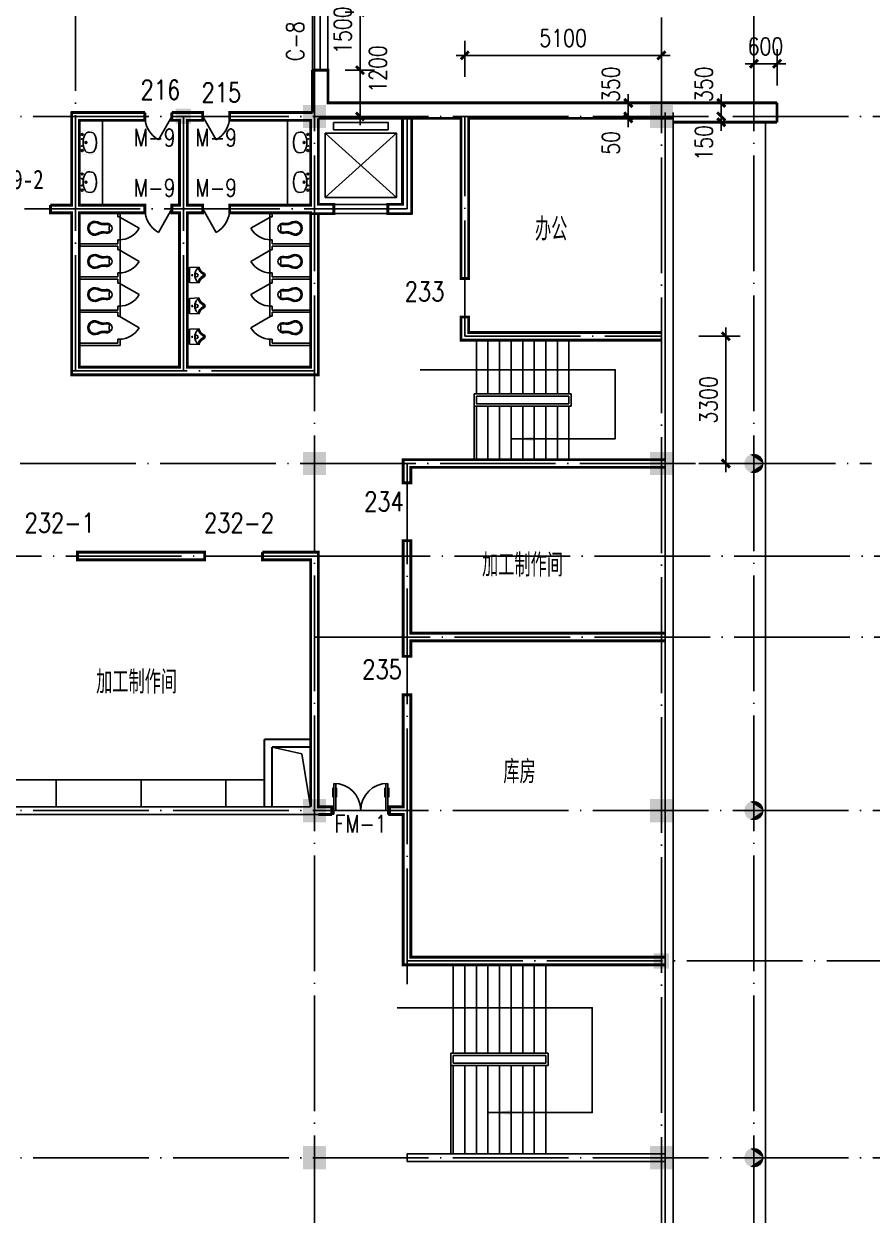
# Model space of a CAD drawing. Extents: x -55219 to 470149, y 494712 to 780039.
# Drawn here: x 153670 to 175677, y 633442 to 664334 of the extents above; entities that cross this region are included whole.
import ezdxf
from ezdxf.enums import TextEntityAlignment as Align

# ---------------------------------------------------------------- set-up
doc = ezdxf.new("R2010")
doc.units = 0
doc.header["$LTSCALE"] = 1500
doc.header["$MEASUREMENT"] = 0
doc.linetypes.add('DOTE', pattern=[2.42, 2, -0.2, 0.02, -0.2])
doc.layers.get('0').update_dxf_attribs({"linetype": 'CONTINUOUS'})
doc.layers.get('DEFPOINTS').update_dxf_attribs({"linetype": 'CONTINUOUS'})
for name, color, linetype in [('COLUMN', 7, 'CONTINUOUS'), ('DOTE', 1, 'DOTE'), ('LVTRY', 6, 'CONTINUOUS'), ('MC', 4, 'CONTINUOUS'), ('PUB_DIM', 3, 'CONTINUOUS'), ('PUB_TEXT', 7, 'CONTINUOUS'), ('PUB_WALL', 255, 'CONTINUOUS'), ('STAIR', 2, 'CONTINUOUS'), ('WALL', 255, 'CONTINUOUS'), ('WINDOW', 2, 'CONTINUOUS'), ('WINDOW_TEXT', 7, 'CONTINUOUS')]:
    doc.layers.add(name, color=color, linetype=linetype)
doc.styles.add('_HZTXT', font='txt.shx', dxfattribs={"width": 0.8, "bigfont": 'hztxt.shx'})
doc.styles.add('_SIMPLEX', font='SIMPLEX.shx', dxfattribs={"width": 0.6})
doc.styles.add('DIM_FONT', font='SIMPLEX.shx', dxfattribs={"width": 0.8})
doc.styles.add('SIMPLEX', font='SIMPLEX.SHX')
doc.dimstyles.new('AXIS150', dxfattribs={"dimscale": 1.5, "dimtxt": 300, "dimasz": 1, "dimexe": 250, "dimexo": 300, "dimgap": 150, "dimtad": 1, "dimdec": 0, "dimzin": 0, "dimdsep": 46, "dimtxsty": 'DIM_FONT', "dimblk": '_DIMX', "dimcen": 0.09, "dimse1": 1, "dimse2": 1, "dimclrt": 7, "dimadec": 0, "dimazin": 0, "dimtfac": 1, "dimtdec": 0, "dimtix": 1, "dimtmove": 2, "dimatfit": 3, "dimldrblk": '_DIMX', "dimfxl": 1, "dimtolj": 1, "dimtzin": 0, "dimarcsym": 0})
doc.dimstyles.new('DIMA150', dxfattribs={"dimscale": 1.5, "dimtxt": 300, "dimasz": 1, "dimexe": 250, "dimexo": 300, "dimgap": 150, "dimtad": 1, "dimdec": 0, "dimzin": 0, "dimdsep": 46, "dimtxsty": 'DIM_FONT', "dimblk": '_DIMX', "dimcen": 0.09, "dimse1": 1, "dimclrt": 7, "dimadec": 0, "dimazin": 0, "dimtfac": 1, "dimtdec": 0, "dimtix": 1, "dimtmove": 2, "dimatfit": 3, "dimldrblk": '_DIMX', "dimfxl": 1, "dimtolj": 1, "dimtzin": 0, "dimarcsym": 0})
doc.dimstyles.new('DIMN150', dxfattribs={"dimscale": 1.5, "dimtxt": 300, "dimasz": 1, "dimexe": 250, "dimexo": 300, "dimgap": 150, "dimtad": 1, "dimdec": 0, "dimzin": 0, "dimdsep": 46, "dimtxsty": 'DIM_FONT', "dimblk": '_DIMX', "dimcen": 0.09, "dimclrt": 7, "dimadec": 0, "dimazin": 0, "dimtfac": 1, "dimtdec": 0, "dimtix": 1, "dimtmove": 2, "dimatfit": 3, "dimldrblk": '_DIMX', "dimfxl": 1, "dimtolj": 1, "dimtzin": 0, "dimarcsym": 0})

# ---------------------------------------------------------------- blocks, each defined once
blk = doc.blocks.new('_WBLK')
for p, q in [((-0.5, 0.5), (0.5, 0.5)), ((-0.5, 0), (0.5, 0)), ((-0.5, -0.5), (0.5, -0.5))]:
    blk.add_line(p, q)
at = {"layer": 'WINDOW_TEXT', "style": 'SIMPLEX', "flags": 9}
blk.add_attdef('A', text='', height=1, dxfattribs=at).set_placement((0, 1.5), align=Align.MIDDLE)
blk = doc.blocks.new('_FZH')
blk.add_solid([(0.5, 0.5), (0.5, -0.5), (-0.5, 0.5), (-0.5, -0.5)])
blk = doc.blocks.new('_ARROW')
blk.add_solid([(0, 0), (-1, 0.1), (-1, -0.1)])
blk = doc.blocks.new('_YZH')
for points in [[(-0.466, 0.193), (0.5, 0), (-0.5, 0), (-0.466, -0.193)], [(-0.193, 0.466), (0.5, 0), (-0.357, 0.357), (-0.466, 0.193)], [(0.193, 0.466), (0.5, 0), (0, 0.505), (-0.193, 0.466)], [(0.466, 0.193), (0.5, 0), (0.357, 0.357), (0.193, 0.466)], [(-0.466, -0.193), (0.5, 0), (-0.357, -0.357), (-0.193, -0.466)], [(-0.193, -0.466), (0.5, 0), (0, -0.505), (0.193, -0.466)], [(0.193, -0.466), (0.5, 0), (0.357, -0.357), (0.466, -0.193)]]:
    blk.add_solid(points)
blk = doc.blocks.new('_DIMX')
blk.add_line((-150, 0), (150, 0))
at = {"const_width": 50}
blk.add_lwpolyline([(-70, -70), (70, 70)], dxfattribs=at)
blk = doc.blocks.new('*D271')
at = {"color": 0, "linetype": 'ByBlock'}
for p, q in [((165110, 662959), (165110, 663891)), ((170210, 662909), (170210, 663891)), ((165112, 663516), (170209, 663516))]:
    blk.add_line(p, q, dxfattribs=at)
at = {"layer": 'DEFPOINTS', "color": 0, "linetype": 'ByBlock'}
for p in [(170210, 663516), (165110, 662509), (170210, 662459)]:
    blk.add_point(p, dxfattribs=at)
at = {"color": 0, "linetype": 'ByBlock', "xscale": 1.5, "yscale": 1.5, "zscale": 1.5, "rotation": 180}
blk.add_blockref('_DIMX', (165110, 663516), dxfattribs=at)
at = {"color": 0, "linetype": 'ByBlock', "xscale": 1.5, "yscale": 1.5, "zscale": 1.5}
blk.add_blockref('_DIMX', (170210, 663516), dxfattribs=at)
at = {"color": 7, "linetype": 'ByBlock', "insert": (167660, 663966), "char_height": 450, "attachment_point": 5, "style": 'DIM_FONT'}
blk.add_mtext('\\A1;5100', dxfattribs=at)
blk = doc.blocks.new('*D272')
at = {"color": 0, "linetype": 'ByBlock'}
for p, q in [((171178, 656233), (172256, 656233)), ((171881, 656231), (171881, 652934)), ((171178, 652933), (172256, 652933))]:
    blk.add_line(p, q, dxfattribs=at)
at = {"layer": 'DEFPOINTS', "color": 0, "linetype": 'ByBlock'}
for p in [(170728, 656233), (170728, 652933), (171881, 652933)]:
    blk.add_point(p, dxfattribs=at)
at = {"color": 0, "linetype": 'ByBlock', "xscale": 1.5, "yscale": 1.5, "zscale": 1.5}
for p, rotation in [((171881, 656233), 90), ((171881, 652933), 270)]:
    blk.add_blockref('_DIMX', p, dxfattribs=dict(at, rotation=rotation))
at = {"color": 7, "linetype": 'ByBlock', "insert": (171431, 654583), "char_height": 450, "attachment_point": 5, "rotation": 90, "style": 'DIM_FONT'}
blk.add_mtext('\\A1;3300', dxfattribs=at)
blk = doc.blocks.new('M_E11')
for p, q in [((-280, -10), (-280, 0)), ((280, 0), (280, -10)), ((-251, -189), (-251, -186)), ((-248, -183), (-250, -185))]:
    blk.add_line(p, q)
at = {"const_width": 1.5}
for points in [[(-280, 0), (280, 0)], [(-326, -200), (-280, -5)], [(326, -204), (280, -5)]]:
    blk.add_lwpolyline(points, dxfattribs=at)
for points in [[(-326, -200, 0.008223), (-326, -204, 0.149285)], [(-326, -266, 0.149285), (-304, -337, 0.107079), (-231, -408, 0.075625), (-131, -450, 0.062436), (-1, -467, 0.062436), (130, -452, 0.075625), (230, -410, 0.107079), (304, -339, 0.149285), (326, -268, 0.005205), (326, -266, 0.086596)]]:
    blk.add_lwpolyline(points, format="xyb", dxfattribs=at)
at = {"const_width": 1.5, "flags": 128}
for points in [[(-326, -204), (-326, -268)], [(326, -204), (326, -268)]]:
    blk.add_lwpolyline(points, dxfattribs=at)
at = {"flags": 128}
for points in [[(-253, -188, 0.172546), (-250, -358, 0.726395)], [(253, -188, -0.172546), (250, -358, -0.726395)]]:
    blk.add_lwpolyline(points, format="xyb", dxfattribs=at)
for points in [[(253, -188, 0.098208), (193, -141, 0.066287), (110, -111, 0.052428), (0, -100, 0.052428), (-110, -111, 0.066287), (-193, -141, 0.093876), (-251, -186, 0.171377)], [(-250, -358, 0.091341), (-193, -401, 0.066287), (-110, -431, 0.052428), (0, -442, 0.052428), (110, -431, 0.066287), (193, -401, 0.091756), (250, -358, 0.171377)]]:
    blk.add_lwpolyline(points, format="xyb")
for centre, radius in [((-210, -75), 24), ((-210, -75), 24), ((-210, -75), 24), ((-90, -65), 10), ((0, -170), 25), ((0, -170), 15), ((90, -65), 10), ((210, -75), 24)]:
    blk.add_circle(centre, radius)
blk.add_arc((-250, -186), 1, 131.3224, 180)
at = {"width": 0.8, "flags": 9}
for tag in ['XSIZE', 'YSIZE']:
    blk.add_attdef(tag, (0, 0), '', height=0.5, dxfattribs=at)
blk = doc.blocks.new('P_WCFL01')
blk.add_lwpolyline([(128, -476, -0.181036), (163, -256, 1.566077), (-163, -256, -0.181036), (-128, -476, 1.18639)], format="xyb", close=True)
for points in [[(99, -482, -0.179698), (137, -242, 1.55292), (-137, -242, -0.179698), (-99, -482, 0.263172), (-65, -574, -0.179698)], [(65, -574, 0.263172), (99, -482, -0.179698)]]:
    blk.add_lwpolyline(points, format="xyb")
blk.add_arc((0, -659), 107, 52.646, 127.354)
blk = doc.blocks.new('M_A1SFU')
blk.add_line((-0.5, 0), (0, -0.866))
blk.add_arc((-0.5, 0), 1, 300, 0)
blk = doc.blocks.new('M_E8')
for p, q in [((-204, -257), (-194, -2)), ((-194, -2), (196, -2)), ((206, -257), (196, -2))]:
    blk.add_line(p, q)
at = {"const_width": 1.5}
for points in [[(-196, 0), (196, 0), (206, -257, -4.356259)], [(-194, -2), (-204, -257, 0.758087)]]:
    blk.add_lwpolyline(points, format="xyb", dxfattribs=at)
for points in [[(-204, -257), (-194, -258), (-194, -258), (-183, -260), (-175, -261), (-165, -264), (-156, -268), (-147, -271), (-138, -275), (-128, -281), (-119, -287), (-109, -295), (-102, -300), (-94, -308), (-86, -316), (-79, -324), (-74, -332), (-68, -340), (-62, -348), (-58, -356), (-54, -366), (-50, -374), (-43, -383), (-36, -389), (-30, -392), (-23, -395), (-17, -398), (-9, -399), (0, -399), (13, -398), (23, -395), (29, -392), (35, -389), (43, -385), (49, -380), (54, -374), (58, -366), (62, -357), (65, -347), (71, -340), (75, -332), (80, -325), (85, -319), (91, -313), (95, -308), (100, -302), (106, -295), (113, -290), (119, -285), (126, -280), (132, -277), (139, -273), (145, -271), (154, -268), (162, -264), (173, -261), (183, -259), (191, -258), (199, -257), (206, -257)], [(-2, -142), (6, -142), (12, -146), (19, -148), (25, -152), (29, -158), (34, -166), (37, -174), (39, -183), (37, -191), (35, -200), (29, -208), (25, -214), (17, -219), (12, -223), (4, -224), (-2, -224), (-6, -224), (-11, -223), (-18, -221), (-26, -217), (-32, -213), (-37, -207), (-42, -199), (-44, -190), (-45, -183), (-42, -173), (-40, -164), (-35, -158), (-31, -150), (-26, -148), (-24, -144), (-18, -143), (-14, -143), (-12, -142), (-8, -142), (-6, -141), (-2, -142)]]:
    blk.add_lwpolyline(points, dxfattribs=at)
for centre, radius in [((-3, -184), 41.7), ((-1, -74), 15)]:
    blk.add_circle(centre, radius)
for centre, radius, start, end in [((-218, -432), 176, 26.1838, 85.5792), ((-158, -223), 22.7, 134.5857, 206.4573), ((-198, -412), 179, 22.2984, 83.8043), ((-2, -389), 250, 46.6458, 133.3542), ((201, -407), 174, 100.5676, 157.7034), ((215, -425), 168, 93.3348, 155.3309), ((162, -222), 16.2, 297.1389, 62.8611), ((1, -338), 63.3, 194.7447, 345.2553), ((4, -329), 38.6, 202.7778, 341.3609)]:
    blk.add_arc(centre, radius, start, end)
blk.add_point((1, -402))
at = {"width": 0.8, "flags": 9}
for tag in ['XSIZE', 'YSIZE']:
    blk.add_attdef(tag, (0, 0), '', height=0.5, dxfattribs=at)
blk = doc.blocks.new('M_A20TUI')
for p, q in [((-0.467, 0.471), (-0.467, -0.062)), ((-0.433, 0.47), (-0.433, 0.004)), ((0.433, 0.47), (0.433, 0.004)), ((0.467, 0.471), (0.467, -0.062)), ((-0.483, 0.396), (-0.483, 0.235)), ((-0.417, 0.396), (-0.417, 0.235)), ((0.417, 0.396), (0.417, 0.235)), ((0.483, 0.396), (0.483, 0.235)), ((-0.5, 0.004), (-0.433, 0.004)), ((-0.5, 0.004), (-0.5, -0.062)), ((0.5, 0.004), (0.433, 0.004)), ((0.5, 0.004), (0.5, -0.062)), ((-0.5, -0.062), (-0.467, -0.062)), ((0.5, -0.062), (0.467, -0.062))]:
    blk.add_line(p, q)
for centre, start, end in [((-0.467, 0.004), 0, 90), ((0.467, 0.004), 90, 180)]:
    blk.add_arc(centre, 0.467, start, end)
blk = doc.blocks.new('*D596')
at = {"color": 0, "linetype": 'ByBlock'}
for p, q in [((162010, 663133), (162767, 663133)), ((162392, 661934), (162392, 663131))]:
    blk.add_line(p, q, dxfattribs=at)
at = {"layer": 'DEFPOINTS', "color": 0, "linetype": 'ByBlock'}
for p in [(161560, 663133), (162392, 663133), (161560, 661933)]:
    blk.add_point(p, dxfattribs=at)
at = {"color": 0, "linetype": 'ByBlock', "xscale": 1.5, "yscale": 1.5, "zscale": 1.5}
for p, rotation in [((162392, 663133), 90), ((162392, 661933), 270)]:
    blk.add_blockref('_DIMX', p, dxfattribs=dict(at, rotation=rotation))
at = {"color": 7, "linetype": 'ByBlock', "insert": (162854, 663162), "char_height": 450, "attachment_point": 5, "rotation": 90, "style": 'DIM_FONT'}
blk.add_mtext('\\A1;1200', dxfattribs=at)
blk = doc.blocks.new('*D597')
at = {"color": 0, "linetype": 'ByBlock'}
for p, q in [((162010, 664633), (162767, 664633)), ((162392, 663134), (162392, 664631)), ((162010, 663133), (162767, 663133))]:
    blk.add_line(p, q, dxfattribs=at)
at = {"layer": 'DEFPOINTS', "color": 0, "linetype": 'ByBlock'}
for p in [(161560, 664633), (162392, 664633), (161560, 663133)]:
    blk.add_point(p, dxfattribs=at)
at = {"color": 0, "linetype": 'ByBlock', "xscale": 1.5, "yscale": 1.5, "zscale": 1.5}
for p, rotation in [((162392, 664633), 90), ((162392, 663133), 270)]:
    blk.add_blockref('_DIMX', p, dxfattribs=dict(at, rotation=rotation))
at = {"color": 7, "linetype": 'ByBlock', "insert": (161942, 664170), "char_height": 450, "attachment_point": 5, "rotation": 90, "style": 'DIM_FONT'}
blk.add_mtext('\\A1;1500', dxfattribs=at)
blk = doc.blocks.new('_DBLK')
blk.add_line((-0.5, 0), (0, -0.866))
blk.add_arc((-0.5, 0), 1, 300, 0)
at = {"layer": 'WINDOW_TEXT', "style": 'SIMPLEX', "flags": 9}
blk.add_attdef('A', text='', height=1, dxfattribs=at).set_placement((0, 1.5), align=Align.MIDDLE)
blk = doc.blocks.new('*D918')
at = {"color": 0, "linetype": 'ByBlock'}
for p, q in [((169351, 661934), (169351, 661936)), ((169351, 661883), (169351, 661933)), ((169351, 661883), (169351, 661933)), ((169351, 661881), (169351, 661880))]:
    blk.add_line(p, q, dxfattribs=at)
at = {"layer": 'DEFPOINTS', "color": 0, "linetype": 'ByBlock'}
for p in [(169351, 661933), (169351, 661933), (169351, 661883)]:
    blk.add_point(p, dxfattribs=at)
at = {"color": 0, "linetype": 'ByBlock', "xscale": 1.5, "yscale": 1.5, "zscale": 1.5}
for p, rotation in [((169351, 661933), 270), ((169351, 661883), 90)]:
    blk.add_blockref('_DIMX', p, dxfattribs=dict(at, rotation=rotation))
at = {"color": 7, "linetype": 'ByBlock', "insert": (168901, 661248), "char_height": 450, "attachment_point": 5, "rotation": 90, "style": 'DIM_FONT'}
blk.add_mtext('\\A1;50', dxfattribs=at)
blk = doc.blocks.new('*D919')
at = {"color": 0, "linetype": 'ByBlock'}
for p, q in [((169351, 662284), (169351, 662286)), ((169351, 661933), (169351, 662283)), ((169351, 661933), (169351, 662283)), ((169351, 661931), (169351, 661930))]:
    blk.add_line(p, q, dxfattribs=at)
at = {"layer": 'DEFPOINTS', "color": 0, "linetype": 'ByBlock'}
for p in [(169351, 662283), (169351, 662283), (169351, 661933)]:
    blk.add_point(p, dxfattribs=at)
at = {"color": 0, "linetype": 'ByBlock', "xscale": 1.5, "yscale": 1.5, "zscale": 1.5}
for p, rotation in [((169351, 662283), 270), ((169351, 661933), 90)]:
    blk.add_blockref('_DIMX', p, dxfattribs=dict(at, rotation=rotation))
at = {"color": 7, "linetype": 'ByBlock', "insert": (168901, 662768), "char_height": 450, "attachment_point": 5, "rotation": 90, "style": 'DIM_FONT'}
blk.add_mtext('\\A1;350', dxfattribs=at)
blk = doc.blocks.new('*D921')
at = {"color": 0, "linetype": 'ByBlock'}
for p, q in [((171762, 662284), (171762, 662286)), ((171762, 661933), (171762, 662283)), ((171762, 661933), (171762, 662283)), ((171762, 661931), (171762, 661930))]:
    blk.add_line(p, q, dxfattribs=at)
at = {"layer": 'DEFPOINTS', "color": 0, "linetype": 'ByBlock'}
for p in [(171762, 662283), (171762, 662283), (171762, 661933)]:
    blk.add_point(p, dxfattribs=at)
at = {"color": 0, "linetype": 'ByBlock', "xscale": 1.5, "yscale": 1.5, "zscale": 1.5}
for p, rotation in [((171762, 662283), 270), ((171762, 661933), 90)]:
    blk.add_blockref('_DIMX', p, dxfattribs=dict(at, rotation=rotation))
at = {"color": 7, "linetype": 'ByBlock', "insert": (171312, 662768), "char_height": 450, "attachment_point": 5, "rotation": 90, "style": 'DIM_FONT'}
blk.add_mtext('\\A1;350', dxfattribs=at)
blk = doc.blocks.new('*D920')
at = {"color": 0, "linetype": 'ByBlock'}
for p, q in [((171762, 661934), (171762, 661936)), ((171762, 661783), (171762, 661933)), ((171762, 661783), (171762, 661933)), ((171762, 661781), (171762, 661780))]:
    blk.add_line(p, q, dxfattribs=at)
at = {"layer": 'DEFPOINTS', "color": 0, "linetype": 'ByBlock'}
for p in [(171762, 661933), (171762, 661933), (171762, 661783)]:
    blk.add_point(p, dxfattribs=at)
at = {"color": 0, "linetype": 'ByBlock', "xscale": 1.5, "yscale": 1.5, "zscale": 1.5}
for p, rotation in [((171762, 661933), 270), ((171762, 661783), 90)]:
    blk.add_blockref('_DIMX', p, dxfattribs=dict(at, rotation=rotation))
at = {"color": 7, "linetype": 'ByBlock', "insert": (171312, 661248), "char_height": 450, "attachment_point": 5, "rotation": 90, "style": 'DIM_FONT'}
blk.add_mtext('\\A1;150', dxfattribs=at)
blk = doc.blocks.new('*D1312')
at = {"color": 0, "linetype": 'ByBlock'}
for p, q in [((172609, 662733), (172609, 663674)), ((173209, 662733), (173209, 663674)), ((172608, 663299), (172606, 663299)), ((172609, 663299), (173209, 663299)), ((173211, 663299), (173212, 663299))]:
    blk.add_line(p, q, dxfattribs=at)
at = {"layer": 'DEFPOINTS', "color": 0, "linetype": 'ByBlock'}
for p in [(173209, 663299), (172609, 662283), (173209, 662283)]:
    blk.add_point(p, dxfattribs=at)
at = {"color": 0, "linetype": 'ByBlock', "xscale": 1.5, "yscale": 1.5, "zscale": 1.5}
blk.add_blockref('_DIMX', (172609, 663299), dxfattribs=at)
at = {"color": 0, "linetype": 'ByBlock', "xscale": 1.5, "yscale": 1.5, "zscale": 1.5, "rotation": 180}
blk.add_blockref('_DIMX', (173209, 663299), dxfattribs=at)
at = {"color": 7, "linetype": 'ByBlock', "insert": (172909, 663749), "char_height": 450, "attachment_point": 5, "style": 'DIM_FONT'}
blk.add_mtext('\\A1;600', dxfattribs=at)

msp = doc.modelspace()

# ---------------------------------------------------------------- linework, layer by layer
at = {"layer": 'DOTE'}
for p, q in [((161210.5, 603471), (161210.5, 673707.7)), ((170210.5, 603422.2), (170210.5, 673707.7)), ((172609.3, 603471), (172609.3, 673707.7)), ((155010.5, 655332.9), (155010.5, 665532.9)), ((99460.5, 661932.9), (180472.7, 661932.9)), ((157810.5, 655332.9), (157810.5, 661932.9)), ((163610.5, 659532.9), (163610.5, 661932.9)), ((165110.5, 656232.9), (165110.5, 661932.9)), ((99234.7, 659532.9), (161210.5, 659532.9)), ((161210.5, 659532.9), (163610.5, 659532.9)), ((165110.5, 656232.9), (170210.5, 656232.9)), ((154910.5, 655332.9), (161210.5, 655332.9)), ((99126.1, 652932.9), (175658.6, 652932.9)), ((163610.5, 639432.9), (163610.5, 652932.9)), ((118460.5, 650532.9), (161210.5, 650532.9)), ((161210.5, 650532.9), (180472.7, 650532.9)), ((161210.5, 648432.9), (180472.7, 648432.9)), ((99460.5, 643932.9), (180472.7, 643932.9)), ((163610.5, 640032.9), (180472.7, 640032.9)), ((99460.5, 634932.9), (180472.7, 634932.9))]:
    msp.add_line(p, q, dxfattribs=at)
at = {"layer": 'LVTRY'}
for p, q in [((155710.5, 661832.9), (155710.5, 659632.9)), ((160510.5, 661832.9), (160510.5, 659632.9)), ((163341.4, 659831.2), (161489.8, 661498.9)), ((163341.4, 661498.9), (161489.8, 659831.2)), ((156110.5, 659333.3), (156110.5, 659432.9)), ((156170.5, 659333.3), (156110.5, 659333.3)), ((156171.2, 659432.9), (156171.2, 656853.6)), ((156171.2, 659432.9), (156171.2, 659333.3)), ((160049.8, 659432.9), (160049.8, 656754.1)), ((160049.8, 659432.9), (160049.8, 659333.3)), ((160050.5, 659333.3), (160110.5, 659333.3)), ((160110.5, 659333.3), (160110.5, 659432.9)), ((155110.5, 658632.9), (156110.5, 658632.9)), ((155110.5, 658632.9), (156110.5, 658632.9)), ((156170.5, 658732.9), (156110.5, 658732.9)), ((156110.5, 658732.9), (156110.5, 658632.9)), ((156170.5, 658732.9), (156170.5, 658472.9)), ((160050.5, 658732.9), (160110.5, 658732.9)), ((160050.5, 658732.9), (160050.5, 658472.9)), ((160110.5, 658732.9), (160110.5, 658632.9)), ((161110.5, 658632.9), (160110.5, 658632.9)), ((161110.5, 658632.9), (160110.5, 658632.9)), ((155110.5, 658572.9), (156110.5, 658572.9)), ((156110.5, 658572.9), (156110.5, 658472.9)), ((156170.5, 658472.9), (156110.5, 658472.9)), ((160050.5, 658472.9), (160110.5, 658472.9)), ((161110.5, 658572.9), (160110.5, 658572.9)), ((160110.5, 658572.9), (160110.5, 658472.9)), ((155110.5, 657773.3), (156110.5, 657773.3)), ((155110.5, 657773.3), (156110.5, 657773.3)), ((155110.5, 657713.3), (156110.5, 657713.3)), ((156110.5, 657873.3), (156110.5, 657773.3)), ((156170.5, 657873.3), (156110.5, 657873.3)), ((156110.5, 657713.3), (156110.5, 657613.3)), ((156170.5, 657873.3), (156170.5, 657613.3)), ((160050.5, 657873.3), (160050.5, 657613.3)), ((160050.5, 657873.3), (160110.5, 657873.3)), ((160110.5, 657873.3), (160110.5, 657773.3)), ((161110.5, 657773.3), (160110.5, 657773.3)), ((161110.5, 657773.3), (160110.5, 657773.3)), ((160110.5, 657713.3), (160110.5, 657613.3)), ((161110.5, 657713.3), (160110.5, 657713.3)), ((156170.5, 657613.3), (156110.5, 657613.3)), ((160050.5, 657613.3), (160110.5, 657613.3)), ((155110.5, 656913.6), (156110.5, 656913.6)), ((155110.5, 656913.6), (156110.5, 656913.6)), ((155110.5, 656853.6), (156110.5, 656853.6)), ((155110.5, 656853.6), (156110.5, 656853.6)), ((156170.5, 657013.6), (156110.5, 657013.6)), ((156110.5, 657013.6), (156110.5, 656913.6)), ((156110.5, 656853.6), (156110.5, 656753.6)), ((156171.2, 657013.6), (156171.2, 656754.1)), ((160049.8, 657013.6), (160049.8, 656853.6)), ((160050.5, 657013.6), (160110.5, 657013.6)), ((160110.5, 657013.6), (160110.5, 656913.6)), ((161110.5, 656913.6), (160110.5, 656913.6)), ((161110.5, 656913.6), (160110.5, 656913.6)), ((161110.5, 656853.6), (160110.5, 656853.6)), ((161110.5, 656853.6), (160110.5, 656853.6)), ((160110.5, 656853.6), (160110.5, 656753.6)), ((156170.7, 656753.6), (156110.5, 656753.6)), ((156171.2, 656754.1), (156170.7, 656753.6)), ((160050.3, 656753.6), (160049.8, 656754.1)), ((160050.3, 656753.6), (160110.5, 656753.6)), ((155110.5, 656054), (156110.5, 656054)), ((155110.5, 656054), (156110.5, 656054)), ((155110.5, 655994), (156171.2, 655994)), ((156110.5, 656154), (156110.5, 656054)), ((156170.5, 656154), (156110.5, 656154)), ((156171.2, 656154), (156171.2, 655994)), ((160049.8, 656154), (160049.8, 655994)), ((161110.5, 655994), (160049.8, 655994)), ((160050.5, 656154), (160110.5, 656154)), ((160110.5, 656154), (160110.5, 656054)), ((161110.5, 656054), (160110.5, 656054)), ((161110.5, 656054), (160110.5, 656054)), ((159911.5, 645781.9), (159911, 645781.4)), ((160879.4, 645400.8), (160111, 645581.9)), ((160879.4, 645400.8), (161110.5, 644032.4)), ((159911, 644082.4), (159911.5, 644081.9)), ((159911.5, 644032.4), (159911, 644032.9)), ((161110.5, 644032.4), (159911.5, 644032.4)), ((160111.5, 644082.4), (160111, 644082.9)), ((161060, 643882.4), (161060.5, 643882.9)), ((161110.5, 643882.4), (161110, 643881.9)), ((161110, 643832.4), (161110.5, 643832.9)), ((163610.5, 635032.9), (170310.5, 635032.9)), ((163610.5, 634832.9), (163610.5, 635032.9)), ((163610.5, 634832.9), (170310.5, 634832.9))]:
    msp.add_line(p, q, dxfattribs=at)
for points in [[(161707.5, 661777.5), (161707.5, 661587.6), (163121.4, 661587.6), (163121.4, 661777.5)], [(161489.8, 659831.2), (161489.8, 661498.9), (163341.4, 661498.9), (163341.4, 659831.2)]]:
    msp.add_lwpolyline(points, close=True, dxfattribs=at)
at = {"layer": 'LVTRY', "const_width": 50}
for points in [[(159911, 645781.4), (159911, 644032.9)], [(161110.5, 645781.9), (159911.5, 645781.9)], [(160111, 645581.9), (160111, 644032.4)], [(161110.5, 645581.9), (160111, 645581.9)]]:
    msp.add_lwpolyline(points, dxfattribs=at)
at = {"layer": 'MC', "linetype": 'Continuous'}
for p, q in [((163110.9, 659652.9), (161710.9, 659652.9)), ((163110.9, 659412.9), (161710.9, 659412.9))]:
    msp.add_line(p, q, dxfattribs=at)
at = {"layer": 'PUB_DIM'}
for points in [[(166329.9, 653573.8), (169013.8, 653573.8), (169013.8, 655365), (163955, 655365)], [(165729.9, 636102.4), (168413.8, 636102.4), (168413.8, 638822.1), (163355, 638822.1)]]:
    msp.add_lwpolyline(points, dxfattribs=at)
at = {"layer": 'PUB_WALL'}
for p, q in [((161310.5, 650632.9), (159860.5, 650632.9)), ((159860.5, 650632.9), (161310.5, 650632.9)), ((159860.5, 650432.9), (159860.5, 650632.9)), ((159860.5, 650432.9), (159860.5, 650632.9)), ((161310.5, 644032.9), (161310.5, 650632.9)), ((161310.5, 650632.9), (161310.5, 644032.9)), ((161110.5, 650432.9), (159860.5, 650432.9)), ((161110.5, 650432.9), (159860.5, 650432.9)), ((161110.5, 644032.9), (161110.5, 650432.9)), ((161110.5, 644032.9), (161110.5, 650432.9)), ((161660.5, 644032.9), (161310.5, 644032.9)), ((161310.5, 644032.9), (161660.5, 644032.9)), ((161310.5, 643832.9), (161660.5, 643832.9)), ((161660.5, 643832.9), (161310.5, 643832.9)), ((161660.5, 643832.9), (161660.5, 644032.9)), ((161660.5, 644032.9), (161660.5, 643832.9))]:
    msp.add_line(p, q, dxfattribs=at)
at = {"layer": 'PUB_WALL', "const_width": 75}
for points in [[(161160.5, 662033.4), (161160.5, 663132.9)], [(161160.5, 663132.9), (161560.5, 663132.9), (161560.5, 662282.9), (170710.5, 662282.9), (173209.3, 662282.9)], [(161160.5, 663132.9), (161560.5, 663132.9), (161560.5, 662282.9), (170710.5, 662282.9), (173209.3, 662282.9)], [(161160.5, 662033.4), (161160.5, 663132.9)], [(154360.5, 659632.9), (154910.5, 659632.9), (154910.5, 662032.4), (154911, 662032.9), (156810.5, 662032.9)], [(156810.5, 662032.9), (154911, 662032.9), (154910.5, 662032.4), (154910.5, 659632.9), (154360.5, 659632.9)], [(157510.5, 662032.9), (157510.5, 661832.9), (157710.5, 661832.9), (157710.5, 659632.9), (157510.5, 659632.9), (157510.5, 659432.9), (157710.5, 659432.9), (157710.5, 655432.9), (155110.5, 655432.9), (155110.5, 659432.9), (156810.5, 659432.9), (156810.5, 659632.9), (155110.5, 659632.9), (155110.5, 661832.4), (155111, 661832.9), (156810.5, 661832.9), (156810.5, 662032.9)], [(157510.5, 662032.9), (157510.5, 661832.9), (157710.5, 661832.9), (157710.5, 659632.9), (157510.5, 659632.9), (157510.5, 659432.9), (157710.5, 659432.9), (157710.5, 655432.9), (155110.5, 655432.9), (155110.5, 659432.9), (156810.5, 659432.9), (156810.5, 659632.9), (155110.5, 659632.9), (155110.5, 661832.4), (155111, 661832.9), (156810.5, 661832.9), (156810.5, 662032.9)], [(159010.5, 659432.9), (161110.5, 659432.9), (161110.5, 655432.9), (157910.5, 655432.9), (157910.5, 659432.9), (158310.5, 659432.9), (158310.5, 659632.9), (157910.5, 659632.9), (157910.5, 661832.9), (158310.5, 661832.9), (158310.5, 662032.9), (157910.5, 662032.9), (157510.5, 662032.9)], [(157510.5, 662032.9), (157910.5, 662032.9), (158310.5, 662032.9), (158310.5, 661832.9), (157910.5, 661832.9), (157910.5, 659632.9), (158310.5, 659632.9), (158310.5, 659432.9), (157910.5, 659432.9), (157910.5, 655432.9), (161110.5, 655432.9), (161110.5, 659432.9), (159010.5, 659432.9)], [(159010.5, 659432.9), (159010.5, 659632.9), (161110.5, 659632.9), (161110.5, 661832.9), (159010.5, 661832.9), (159010.5, 662032.9), (161160, 662032.9)], [(159010.5, 659432.9), (159010.5, 659632.9), (161110.5, 659632.9), (161110.5, 661832.9), (159010.5, 661832.9), (159010.5, 662032.9), (161160, 662032.9)], [(173209.3, 661882.9), (173209.3, 662282.9)], [(173209.3, 661782.9), (173209.3, 662282.9)], [(161110.5, 659412.9), (161710.9, 659412.9), (161710.9, 659652.9), (161310.5, 659652.9), (161310.5, 661882.4)], [(161310.5, 661882.4), (161310.5, 659652.9), (161710.9, 659652.9), (161710.9, 659412.9), (161110.5, 659412.9)], [(170510.5, 661882.9), (165210.5, 661882.9), (165210.5, 657732.9), (165010.5, 657732.9), (165010.5, 661882.9), (161311, 661882.9)], [(161311, 661882.9), (165010.5, 661882.9), (165010.5, 657732.9), (165210.5, 657732.9), (165210.5, 661882.9), (170510.5, 661882.9)], [(163490.5, 661882.9), (163490.5, 659652.9), (163110.9, 659652.9), (163110.9, 659412.9), (163730, 659412.9), (163730.5, 659413.4), (163730.5, 661882.9)], [(163730.5, 661882.9), (163730.5, 659413.4), (163730, 659412.9), (163110.9, 659412.9), (163110.9, 659652.9), (163490.5, 659652.9), (163490.5, 661882.9)], [(170510.5, 661782.9), (173209.3, 661782.9)], [(154360.5, 659632.9), (154360.5, 659432.9), (154910.5, 659432.9), (154910.5, 655232.9), (161110.5, 655232.9), (161310.5, 655232.9), (161310.5, 658932.9), (161310.5, 659432.9)], [(154360.5, 659632.9), (154360.5, 659432.9), (154910.5, 659432.9), (154910.5, 655232.9), (161110.5, 655232.9), (161310.5, 655232.9), (161310.5, 658932.9), (161310.5, 659432.9)], [(170210.5, 656332.9), (165210.5, 656332.9), (165210.5, 656732.9), (165010.5, 656732.9), (165010.5, 656132.9), (170210.5, 656132.9)], [(170210.5, 656132.9), (165010.5, 656132.9), (165010.5, 656732.9), (165210.5, 656732.9), (165210.5, 656332.9), (170210.5, 656332.9)], [(170310.5, 652832.9), (163710.5, 652832.9), (163710.5, 652432.9), (163510.5, 652432.9), (163510.5, 653032.9), (170310.5, 653032.9)], [(170310.5, 653032.9), (163510.5, 653032.9), (163510.5, 652432.9), (163710.5, 652432.9), (163710.5, 652832.9), (170310.5, 652832.9)], [(170310.5, 648532.9), (163710.5, 648532.9), (163710.5, 650932.9), (163510.5, 650932.9), (163510.5, 647932.9), (163710.5, 647932.9), (163710.5, 648332.9), (170310.5, 648332.9)], [(170310.5, 648332.9), (163710.5, 648332.9), (163710.5, 647932.9), (163510.5, 647932.9), (163510.5, 650932.9), (163710.5, 650932.9), (163710.5, 648532.9), (170310.5, 648532.9)], [(161110.5, 644032.9), (161110.5, 650432.9), (159860.5, 650432.9), (159860.5, 650632.9)], [(159860.5, 650632.9), (161310.5, 650632.9), (161310.5, 644032.9), (161660.5, 644032.9), (161660.5, 643832.9)], [(170310.5, 640132.9), (163710.5, 640132.9), (163710.5, 646932.9), (163510.5, 646932.9), (163510.5, 644032.9), (163160.5, 644032.9), (163160.5, 643832.9), (163510.5, 643832.9), (163510.5, 639932.9), (170310.5, 639932.9)], [(170310.5, 640132.9), (163710.5, 640132.9), (163710.5, 646932.9), (163510.5, 646932.9), (163510.5, 644032.9), (163160.5, 644032.9), (163160.5, 643832.9), (163510.5, 643832.9), (163510.5, 639932.9), (170310.5, 639932.9)], [(161310.5, 643832.9), (161660.5, 643832.9)]]:
    msp.add_lwpolyline(points, dxfattribs=at)
for points in [[(155060.5, 650432.9), (158360.5, 650432.9), (158360.5, 650632.9), (155060.5, 650632.9)], [(155060.5, 650632.9), (155060.5, 650432.9), (158360.5, 650432.9), (158360.5, 650632.9)]]:
    msp.add_lwpolyline(points, close=True, dxfattribs=at)
at = {"layer": 'STAIR'}
for p, q in [((172910.3, 621464.6), (172910.3, 661782.9)), ((161310.5, 659652.9), (161310.5, 660532.9)), ((161310.5, 659032.9), (161310.5, 659412.9)), ((161310.5, 657832.9), (161310.5, 658832.9)), ((165410.5, 656132.9), (165410.5, 654742.9)), ((165710.5, 656132.9), (165710.5, 654742.9)), ((166010.5, 656132.9), (166010.5, 654742.9)), ((166310.5, 656132.9), (166310.5, 654742.9)), ((166610.5, 656132.9), (166610.5, 654742.9)), ((166910.5, 656132.9), (166910.5, 654742.9)), ((167210.5, 656132.9), (167210.5, 654742.9)), ((167510.5, 656132.9), (167510.5, 654742.9)), ((167810.5, 656132.9), (167810.5, 654742.9)), ((165350.5, 654742.9), (167870.7, 654742.9)), ((165350.5, 654422.9), (165350.5, 654742.9)), ((165410.5, 654682.9), (167810.7, 654682.9)), ((165410.5, 654482.9), (165410.5, 654682.9)), ((167810.7, 654682.9), (167810.7, 654482.9)), ((167870.7, 654742.9), (167870.7, 654422.9)), ((165350.5, 654422.9), (165350.5, 653032.9)), ((167870.7, 654422.9), (165350.5, 654422.9)), ((167810.7, 654482.9), (165410.5, 654482.9)), ((165410.5, 653032.9), (165410.5, 654422.9)), ((165710.5, 653032.9), (165710.5, 654422.9)), ((166010.5, 653032.9), (166010.5, 654422.9)), ((166310.5, 653032.9), (166310.5, 654422.9)), ((166610.5, 653032.9), (166610.5, 654422.9)), ((166910.5, 653032.9), (166910.5, 654422.9)), ((167210.5, 653032.9), (167210.5, 654422.9)), ((167510.5, 653032.9), (167510.5, 654422.9)), ((167810.5, 653032.9), (167810.5, 654422.9)), ((159911, 644732.9), (152310.5, 644732.9)), ((154510.5, 644732.9), (154510.5, 644032.9)), ((156710.5, 644732.9), (156710.5, 644032.9)), ((158910.5, 644732.9), (158910.5, 644032.9)), ((118560.5, 643832.9), (161660.5, 643832.9)), ((118560.5, 643832.9), (161660.5, 643832.9)), ((161660.5, 643832.9), (118560.5, 643832.9)), ((126860.5, 643832.9), (161660.5, 643832.9)), ((126960.5, 644032.9), (161110.5, 644032.9)), ((152310.5, 644032.9), (161110.5, 644032.9)), ((152310.5, 644032.9), (161110.5, 644032.9)), ((152310.5, 644032.9), (161110.5, 644032.9)), ((161310.5, 644032.9), (161660.5, 644032.9)), ((161310.5, 643832.9), (161660.5, 643832.9)), ((164810.5, 639932.9), (164810.5, 637642.9)), ((165110.5, 639932.9), (165110.5, 637642.9)), ((165410.5, 639932.9), (165410.5, 637642.9)), ((165710.5, 639932.9), (165710.5, 637642.9)), ((166010.5, 639932.9), (166010.5, 637642.9)), ((166310.5, 639932.9), (166310.5, 637642.9)), ((166610.5, 639932.9), (166610.5, 637642.9)), ((166910.5, 639932.9), (166910.5, 637642.9)), ((167210.5, 639932.9), (167210.5, 637642.9)), ((164750.5, 637642.9), (167270.7, 637642.9)), ((164750.5, 637322.9), (164750.5, 637642.9)), ((167270.7, 637642.9), (167270.7, 637322.9)), ((167270.7, 637322.9), (164750.5, 637322.9)), ((164750.5, 637322.9), (164750.5, 635032.9)), ((164810.5, 637582.9), (167210.7, 637582.9)), ((164810.5, 637382.9), (164810.5, 637582.9)), ((167210.7, 637382.9), (164810.5, 637382.9)), ((164810.5, 635032.9), (164810.5, 637322.9)), ((165110.5, 635032.9), (165110.5, 637322.9)), ((165410.5, 635032.9), (165410.5, 637322.9)), ((165710.5, 635032.9), (165710.5, 637322.9)), ((166010.5, 635032.9), (166010.5, 637322.9)), ((166310.5, 635032.9), (166310.5, 637322.9)), ((166610.5, 635032.9), (166610.5, 637322.9)), ((166910.5, 635032.9), (166910.5, 637322.9)), ((167210.5, 635032.9), (167210.5, 637322.9)), ((167210.7, 637582.9), (167210.7, 637382.9))]:
    msp.add_line(p, q, dxfattribs=at)
at = {"layer": 'WALL'}
for p, q in [((161160.5, 663132.9), (161560.5, 663132.9)), ((161160.5, 662033.4), (161160.5, 663132.9)), ((161560.5, 662282.9), (161560.5, 663132.9)), ((154910.5, 662032.4), (154911, 662032.9)), ((154910.5, 662032.4), (154910.5, 659632.9)), ((154911, 662032.9), (156810.5, 662032.9)), ((156810.5, 661832.9), (156810.5, 662032.9)), ((157510.5, 662032.9), (157910.5, 662032.9)), ((157510.5, 661832.9), (157510.5, 662032.9)), ((158310.5, 662032.9), (157910.5, 662032.9)), ((158310.5, 661832.9), (158310.5, 662032.9)), ((161160, 662032.9), (159010.5, 662032.9)), ((159010.5, 661832.9), (159010.5, 662032.9)), ((161560.5, 662282.9), (170710.5, 662282.9)), ((170710.5, 662282.9), (173209.3, 662282.9)), ((173209.3, 661882.9), (173209.3, 662282.9)), ((155110.5, 661832.4), (155111, 661832.9)), ((155110.5, 661832.4), (155110.5, 659632.9)), ((155111, 661832.9), (156810.5, 661832.9)), ((157510.5, 661832.9), (157710.5, 661832.9)), ((157710.5, 661832.9), (157710.5, 659632.9)), ((157910.5, 661832.9), (157910.5, 659632.9)), ((158310.5, 661832.9), (157910.5, 661832.9)), ((161110.5, 661832.9), (159010.5, 661832.9)), ((161110.5, 659632.9), (161110.5, 661832.9)), ((161310.5, 659652.9), (161310.5, 661882.4)), ((161311, 661882.9), (165010.5, 661882.9)), ((165010.5, 661882.9), (165010.5, 657732.9)), ((165210.5, 661882.9), (165210.5, 657732.9)), ((165210.5, 661882.9), (170510.5, 661882.9)), ((154360.5, 659432.9), (154360.5, 659632.9)), ((154910.5, 659632.9), (154360.5, 659632.9)), ((155110.5, 659632.9), (156810.5, 659632.9)), ((156810.5, 659432.9), (156810.5, 659632.9)), ((157510.5, 659632.9), (157710.5, 659632.9)), ((157510.5, 659432.9), (157510.5, 659632.9)), ((158310.5, 659632.9), (157910.5, 659632.9)), ((158310.5, 659432.9), (158310.5, 659632.9)), ((161110.5, 659632.9), (159010.5, 659632.9)), ((159010.5, 659432.9), (159010.5, 659632.9)), ((161710.9, 659652.9), (161310.5, 659652.9)), ((163490.5, 659652.9), (163110.9, 659652.9)), ((154360.5, 659432.9), (154910.5, 659432.9)), ((154910.5, 659432.9), (154910.5, 655232.9)), ((155110.5, 659432.9), (155110.5, 655432.9)), ((155110.5, 659432.9), (156810.5, 659432.9)), ((157510.5, 659432.9), (157710.5, 659432.9)), ((157710.5, 659432.9), (157710.5, 655432.9)), ((157910.5, 659432.9), (157910.5, 655432.9)), ((158310.5, 659432.9), (157910.5, 659432.9)), ((161110.5, 659432.9), (159010.5, 659432.9)), ((161110.5, 655432.9), (161110.5, 659432.9)), ((161710.9, 659412.9), (161110.5, 659412.9)), ((161310.5, 658932.9), (161310.5, 659432.9)), ((163730, 659412.9), (163110.9, 659412.9)), ((163730, 659412.9), (163730.5, 659413.4)), ((161310.5, 655232.9), (161310.5, 658932.9)), ((165210.5, 657732.9), (165010.5, 657732.9)), ((165010.5, 656732.9), (165010.5, 656132.9)), ((165210.5, 656732.9), (165010.5, 656732.9)), ((165210.5, 656732.9), (165210.5, 656332.9)), ((165210.5, 656332.9), (170210.5, 656332.9)), ((165010.5, 656132.9), (170210.5, 656132.9)), ((154910.5, 655232.9), (161110.5, 655232.9)), ((155110.5, 655432.9), (157710.5, 655432.9)), ((157910.5, 655432.9), (161110.5, 655432.9)), ((161310.5, 655232.9), (161110.5, 655232.9)), ((170310.5, 653032.9), (163510.5, 653032.9)), ((163510.5, 652432.9), (163510.5, 653032.9)), ((170310.5, 652832.9), (163710.5, 652832.9)), ((163710.5, 652432.9), (163710.5, 652832.9)), ((163710.5, 652432.9), (163510.5, 652432.9)), ((163510.5, 647932.9), (163510.5, 650932.9)), ((163710.5, 650932.9), (163510.5, 650932.9)), ((163710.5, 648532.9), (163710.5, 650932.9)), ((155060.5, 650632.9), (158360.5, 650632.9)), ((155060.5, 650432.9), (155060.5, 650632.9)), ((158360.5, 650432.9), (158360.5, 650632.9)), ((159860.5, 650432.9), (159860.5, 650632.9)), ((159860.5, 650632.9), (161310.5, 650632.9)), ((161310.5, 650632.9), (161310.5, 644032.9)), ((155060.5, 650432.9), (158360.5, 650432.9)), ((159860.5, 650432.9), (161110.5, 650432.9)), ((161110.5, 650432.9), (161110.5, 644032.9)), ((163710.5, 648532.9), (170310.5, 648532.9)), ((163710.5, 648332.9), (170310.5, 648332.9)), ((163710.5, 648332.9), (163710.5, 647932.9)), ((163710.5, 647932.9), (163510.5, 647932.9)), ((163710.5, 646932.9), (163510.5, 646932.9)), ((163510.5, 646932.9), (163510.5, 644032.9)), ((163710.5, 646932.9), (163710.5, 640132.9)), ((161310.5, 644032.9), (161660.5, 644032.9)), ((161310.5, 643832.9), (161660.5, 643832.9)), ((161660.5, 644032.9), (161660.5, 643832.9)), ((163160.5, 644032.9), (163510.5, 644032.9)), ((163160.5, 644032.9), (163160.5, 643832.9)), ((163160.5, 643832.9), (163510.5, 643832.9)), ((163510.5, 643832.9), (163510.5, 639932.9)), ((170310.5, 640132.9), (163710.5, 640132.9)), ((163510.5, 639932.9), (170310.5, 639932.9))]:
    msp.add_line(p, q, dxfattribs=at)
at = {"layer": 'WALL', "linetype": 'Continuous'}
for p, q in [((163490.5, 661882.9), (163490.5, 659652.9)), ((163730.5, 661882.9), (163730.5, 659413.4)), ((161710.9, 659652.9), (161710.9, 659412.9)), ((163110.9, 659652.9), (163110.9, 659412.9))]:
    msp.add_line(p, q, dxfattribs=at)
at = {"layer": 'WINDOW'}
for p, q in [((170310.5, 662032.9), (170310.5, 648532.9)), ((170510.5, 662032.9), (170510.5, 622850.1)), ((170310.5, 648532.9), (170310.5, 644032.9)), ((170310.5, 644032.9), (170310.5, 622932.9))]:
    msp.add_line(p, q, dxfattribs=at)

# ---------------------------------------------------------------- block references
at = {"layer": 'COLUMN'}
for name, p, xscale, yscale, zscale in [('_FZH', (157810.5, 661932.9), 400, 400, 400), ('_FZH', (161210.5, 661932.9), 600, 600, 600), ('_FZH', (170210.5, 661932.9), 600, 600, 600), ('_FZH', (161210.5, 652932.9), 600, 600, 600), ('_FZH', (170210.5, 652932.9), 600, 600, 600), ('_YZH', (172609.3, 652932.9), 500, 500, 500), ('_FZH', (161210.5, 643932.9), 600, 600, 600), ('_FZH', (170210.5, 643932.9), 600, 600, 600), ('_YZH', (172609.3, 643932.9), 500, 500, 500), ('_FZH', (170210.5, 640032.9), 400, 400, 400), ('_FZH', (161210.5, 634932.9), 600, 600, 600), ('_FZH', (170210.5, 634932.9), 600, 600, 600), ('_YZH', (172609.3, 634932.9), 500, 500, 500)]:
    msp.add_blockref(name, p, dxfattribs=dict(at, xscale=xscale, yscale=yscale, zscale=zscale))
at = {"layer": 'LVTRY', "xscale": -1}
for name, p, rotation in [('M_E11', (155110.5, 661257.8), 89.99999999999999), ('M_E11', (155110.5, 660230.2), 89.99999999999999), ('P_WCFL01', (155329.9, 659032.9), 90.00000000000455), ('P_WCFL01', (155329.9, 658173.3), 90.00000000000455), ('P_WCFL01', (155329.9, 657313.6), 90.00000000000455), ('P_WCFL01', (155329.9, 656454), 90.00000000000455)]:
    msp.add_blockref(name, p, dxfattribs=dict(at, rotation=rotation))
at = {"layer": 'LVTRY'}
for name, p, rotation in [('M_E11', (161110.5, 661257.8), 270), ('M_E11', (161110.5, 660230.2), 270), ('P_WCFL01', (160891.1, 659032.9), 269.9999999999955), ('P_WCFL01', (160891.1, 658173.3), 269.9999999999955), ('M_E8', (157965.2, 657819.2), 90), ('P_WCFL01', (160891.1, 657313.6), 269.9999999999955), ('M_E8', (157965.2, 657019.2), 90), ('P_WCFL01', (160891.1, 656454), 269.9999999999955), ('M_E8', (157965.2, 656219.2), 90)]:
    msp.add_blockref(name, p, dxfattribs=dict(at, rotation=rotation))
at = {"layer": 'PUB_DIM', "xscale": 600, "yscale": 600, "zscale": 600, "rotation": 180}
for p in [(166329.9, 653573.8), (165729.9, 636102.4)]:
    msp.add_blockref('_ARROW', p, dxfattribs=at)
at = {"layer": 'WINDOW'}
ref = msp.add_blockref('_WBLK', (161360.5, 663882.9), dxfattribs=dict(at, xscale=1500, yscale=400, zscale=1500, rotation=89.99999999999999))
ref.add_attrib('A', 'C-8', dxfattribs={"layer": 'WINDOW_TEXT', "height": 450, "rotation": 90, "style": '_SIMPLEX', "width": 0.8, "flags": 8}).set_placement((160710.5, 663882.9), align=Align.MIDDLE)
ref = msp.add_blockref('_DBLK', (157160.5, 661932.9), dxfattribs=dict(at, xscale=-700, yscale=700, zscale=700))
ref.add_attrib('A', 'M-9', dxfattribs={"layer": 'WINDOW_TEXT', "height": 450, "style": '_SIMPLEX', "width": 0.8, "flags": 8}).set_placement((157066, 661382.9), align=Align.MIDDLE)
ref = msp.add_blockref('_DBLK', (158660.5, 661932.9), dxfattribs=dict(at, xscale=700, yscale=700, zscale=700))
ref.add_attrib('A', 'M-9', dxfattribs={"layer": 'WINDOW_TEXT', "height": 450, "style": '_SIMPLEX', "width": 0.8, "flags": 8}).set_placement((158660.5, 661382.9), align=Align.MIDDLE)
ref = msp.add_blockref('_DBLK', (157160.5, 659532.9), dxfattribs=dict(at, xscale=-700, yscale=700, zscale=700))
ref.add_attrib('A', 'M-9', dxfattribs={"layer": 'WINDOW_TEXT', "height": 450, "style": '_SIMPLEX', "width": 0.8, "flags": 8}).set_placement((157066, 660082.9), align=Align.MIDDLE)
ref = msp.add_blockref('_DBLK', (158660.5, 659532.9), dxfattribs=dict(at, xscale=700, yscale=700, zscale=700))
ref.add_attrib('A', 'M-9', dxfattribs={"layer": 'WINDOW_TEXT', "height": 450, "style": '_SIMPLEX', "width": 0.8, "flags": 8}).set_placement((158660.5, 660082.9), align=Align.MIDDLE)
at = {"layer": 'WINDOW', "yscale": 600, "zscale": 600}
for p, xscale, rotation in [((156140.5, 659033.3), -600, 89.99999999999999), ((160080.5, 659033.6), 600, 270), ((156140.5, 658173.3), -600, 89.99999999999999), ((160080.5, 658173.3), 600, 270), ((156140.5, 657313.6), -600, 89.99999999999999), ((160080.5, 657313.6), 600, 270), ((156140.5, 656454), -600, 89.99999999999999), ((160080.5, 656454), 600, 270)]:
    msp.add_blockref('M_A1SFU', p, dxfattribs=dict(at, xscale=xscale, rotation=rotation))
at = {"layer": 'WINDOW'}
ref = msp.add_blockref('M_A20TUI', (162410.5, 643932.9), dxfattribs=dict(at, xscale=1500, yscale=1500, zscale=1500))
ref.add_attrib('A', 'FM-1', dxfattribs={"layer": 'WINDOW_TEXT', "height": 450, "style": '_SIMPLEX', "width": 0.8, "flags": 8}).set_placement((162410.5, 643589.1), align=Align.MIDDLE)

# ---------------------------------------------------------------- texts
at = {"layer": 'LVTRY', "color": 0, "char_height": 500, "attachment_point": 1, "style": 'DIM_FONT'}
for s, insert, width in [('{\\C1;216}', (156700.5, 662874.3), 913.561), ('{\\C1;215}', (158281.6, 662804.1), 878.425), ('{\\Ftxt|c0;\\C1;209-2}', (152825.5, 660549.7), 1686.575), ('{\\C1;233}', (163550.4, 657645.3), 1251.263), ('{\\C1;234}', (162499.4, 652195.8), 1151.162), ('{\\C1;232-1}', (153690.5, 651645.8), 1601.617), ('{\\C1;232-2}', (158345.2, 651645.8), 1751.768), ('{\\C1;235}', (162449.3, 647846.1), 1151.162)]:
    msp.add_mtext(s, dxfattribs=dict(at, insert=insert, width=width))
at = {"layer": 'PUB_TEXT', "style": '_HZTXT', "width": 0.7}
for s, p in [('办公', (166930.7, 658710.2)), ('加工制作间', (165556.4, 649999.8)), ('加工制作间', (155545.6, 646966.4)), ('库房', (166109.8, 644638))]:
    msp.add_text(s, height=600, dxfattribs=at).set_placement(p)

# ---------------------------------------------------------------- dimensions: what is measured, and where the dimension line sits
at = {"layer": 'LVTRY'}
dim = msp.add_linear_dim(base=(173209.3, 663299.2), p1=(172609.3, 662282.9), p2=(173209.3, 662282.9), dimstyle='DIMN150', dxfattribs=at)
dim.commit()
dim.dimension.update_dxf_attribs({"geometry": '*D1312', "text_midpoint": (172909.3, 663749.2)})
at = {"layer": 'PUB_DIM'}
for base, p1, p2, dimstyle, picture, middle, dimtype in [((162392, 664633), (161560.5, 663133), (161560.5, 664633), 'DIMN150', '*D597', (161942, 664170.1), 161), ((162392, 663133), (161560.5, 661932.9), (161560.5, 663133), 'DIMA150', '*D596', (162853.8, 663162.4), 161), ((169351.4, 662282.9), (169351.4, 661932.9), (169351.4, 662282.9), 'AXIS150', '*D919', (168901.4, 662767.9), 160), ((171762, 662282.9), (171762, 661932.9), (171762, 662282.9), 'AXIS150', '*D921', (171312, 662767.9), 160), ((169351.4, 661932.9), (169351.4, 661882.9), (169351.4, 661932.9), 'AXIS150', '*D918', (168901.4, 661247.9), 161), ((171762, 661932.9), (171762, 661782.9), (171762, 661932.9), 'AXIS150', '*D920', (171312, 661247.9), 161)]:
    dim = msp.add_linear_dim(base=base, p1=p1, p2=p2, angle=90, dimstyle=dimstyle, dxfattribs=at)
    dim.commit()
    dim.dimension.update_dxf_attribs({"geometry": picture, "text_midpoint": middle, "dimtype": dimtype})
dim = msp.add_linear_dim(base=(170210.5, 663515.7), p1=(165110.5, 662509), p2=(170210.5, 662459), dimstyle='DIMN150', dxfattribs=at)
dim.commit()
dim.dimension.update_dxf_attribs({"geometry": '*D271', "text_midpoint": (167660.5, 663965.7)})
dim = msp.add_linear_dim(base=(171881.3, 652932.9), p1=(170727.9, 656232.9), p2=(170727.9, 652932.9), angle=90, dimstyle='DIMN150', dxfattribs=at)
dim.commit()
dim.dimension.update_dxf_attribs({"geometry": '*D272', "text_midpoint": (171431.3, 654582.9)})

doc.saveas('drawing.dxf')
